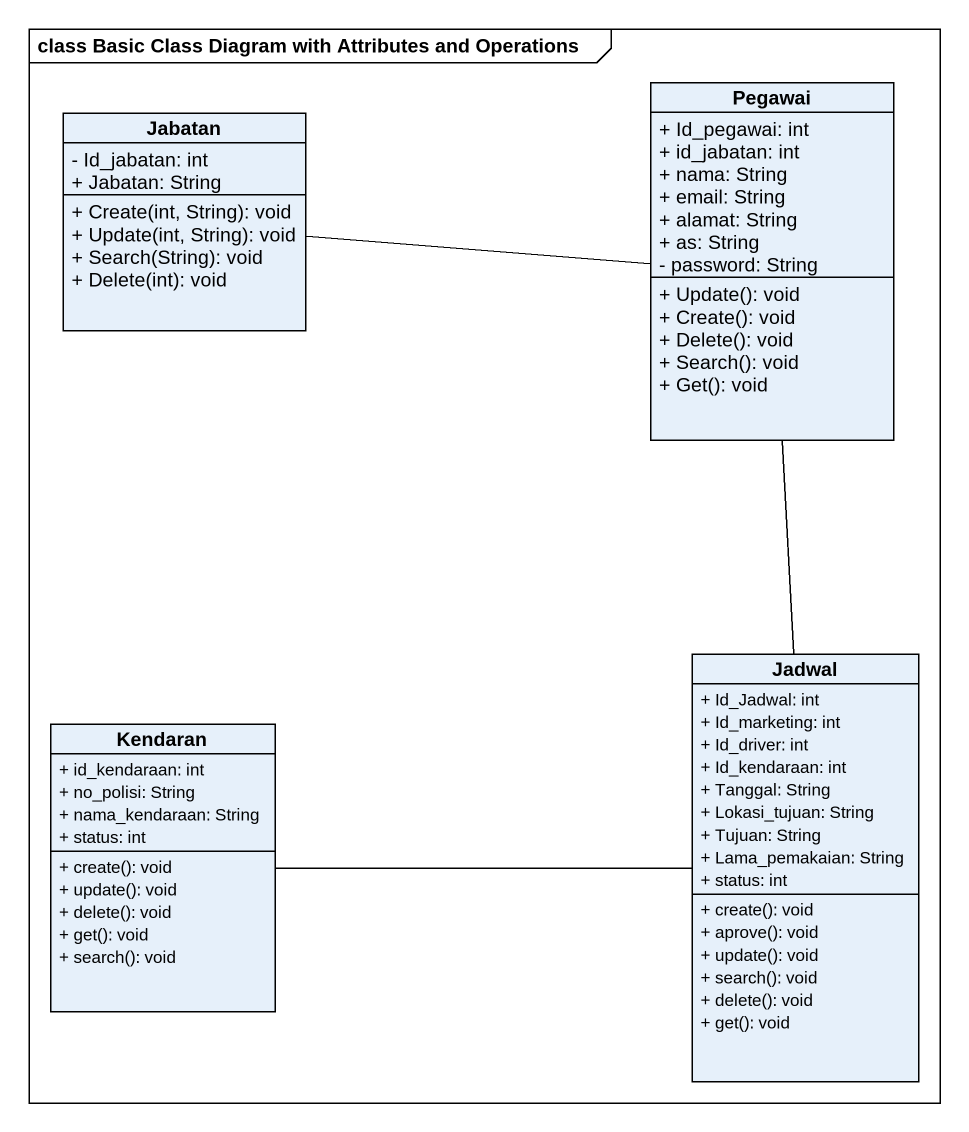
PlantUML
@startuml
mainframe class Basic Class Diagram with Attributes and Operations
hide circle
hide empty members
skinparam classAttributeIconSize 0
class Jabatan {
  - Id_jabatan: int
  + Jabatan: String
  + Create(int, String): void
  + Update(int, String): void
  + Search(String): void
  + Delete(int): void
}
class Pegawai {
  + Id_pegawai: int
  + id_jabatan: int
  + nama: String
  + email: String
  + alamat: String
  + as: String
  - password: String
  + Update(): void
  + Create(): void
  + Delete(): void
  + Search(): void
  + Get(): void
}
class Jadwal {
  + Id_Jadwal: int
  + Id_marketing: int
  + Id_driver: int
  + Id_kendaraan: int
  + Tanggal: String
  + Lokasi_tujuan: String
  + Tujuan: String
  + Lama_pemakaian: String
  + status: int
  + create(): void
  + aprove(): void
  + update(): void
  + search(): void
  + delete(): void
  + get(): void
}
class Kendaran {
  + id_kendaraan: int
  + no_polisi: String
  + nama_kendaraan: String
  + status: int
  + create(): void
  + update(): void
  + delete(): void
  + get(): void
  + search(): void
}
Jabatan -right- Pegawai
Pegawai -- Jadwal
Jadwal -left- Kendaran
@enduml
